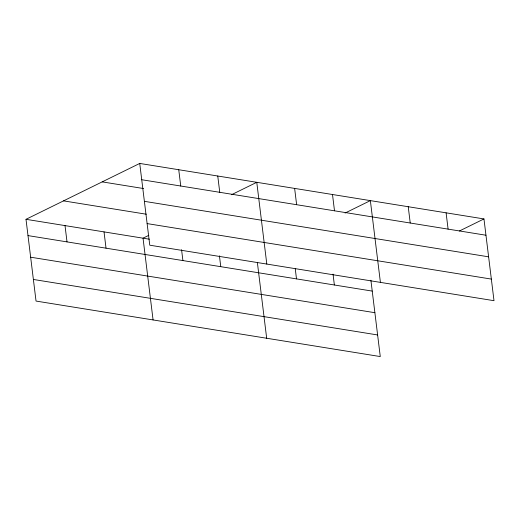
<?xml version="1.0" encoding="UTF-8"?>
<svg xmlns="http://www.w3.org/2000/svg" width="520" height="520" viewBox="0 0 520 520"><rect width="100%" height="100%" fill="white"/><g stroke="black" fill="none" stroke-linecap="round" stroke-linejoin="round"><path stroke-width="0.78" d="M370.897 280.235L380.269 356.564L36.036 301.067L26 219.31L139.731 163.436L483.964 218.933L494 300.69L149.773 245.2L139.731 163.436M148.811 235.339L143.039 238.173L153.075 319.937M231.511 194.714L256.769 182.306L266.806 264.062M345.104 213.031L370.363 200.623L380.406 282.38M459.42 230.99L483.964 218.933M141.733 179.732L485.959 235.228M102.2 181.877L143.605 188.552M144.385 201.338L488.612 256.828M63.531 200.869L146.334 214.221M147.121 223.594L491.348 279.091M26 219.31L149.351 239.194M28.002 235.599L372.229 291.096M30.654 257.205L374.881 312.702M33.384 279.461L377.618 334.958M446.095 212.83L448.097 229.125M408.232 206.726L410.235 223.015M332.501 194.513L334.503 210.808M333.034 274.131L334.366 284.993M294.632 188.409L296.634 204.705M295.262 268.801L296.498 278.889M257.394 262.697L266.675 338.247M217.756 176.02L219.758 192.309M219.433 255.814L220.766 266.675M178.744 169.728L180.745 186.024M181.571 249.711L182.904 260.572M104.026 231.888L106.028 248.177M65.013 225.596L67.015 241.891"/></g></svg>
